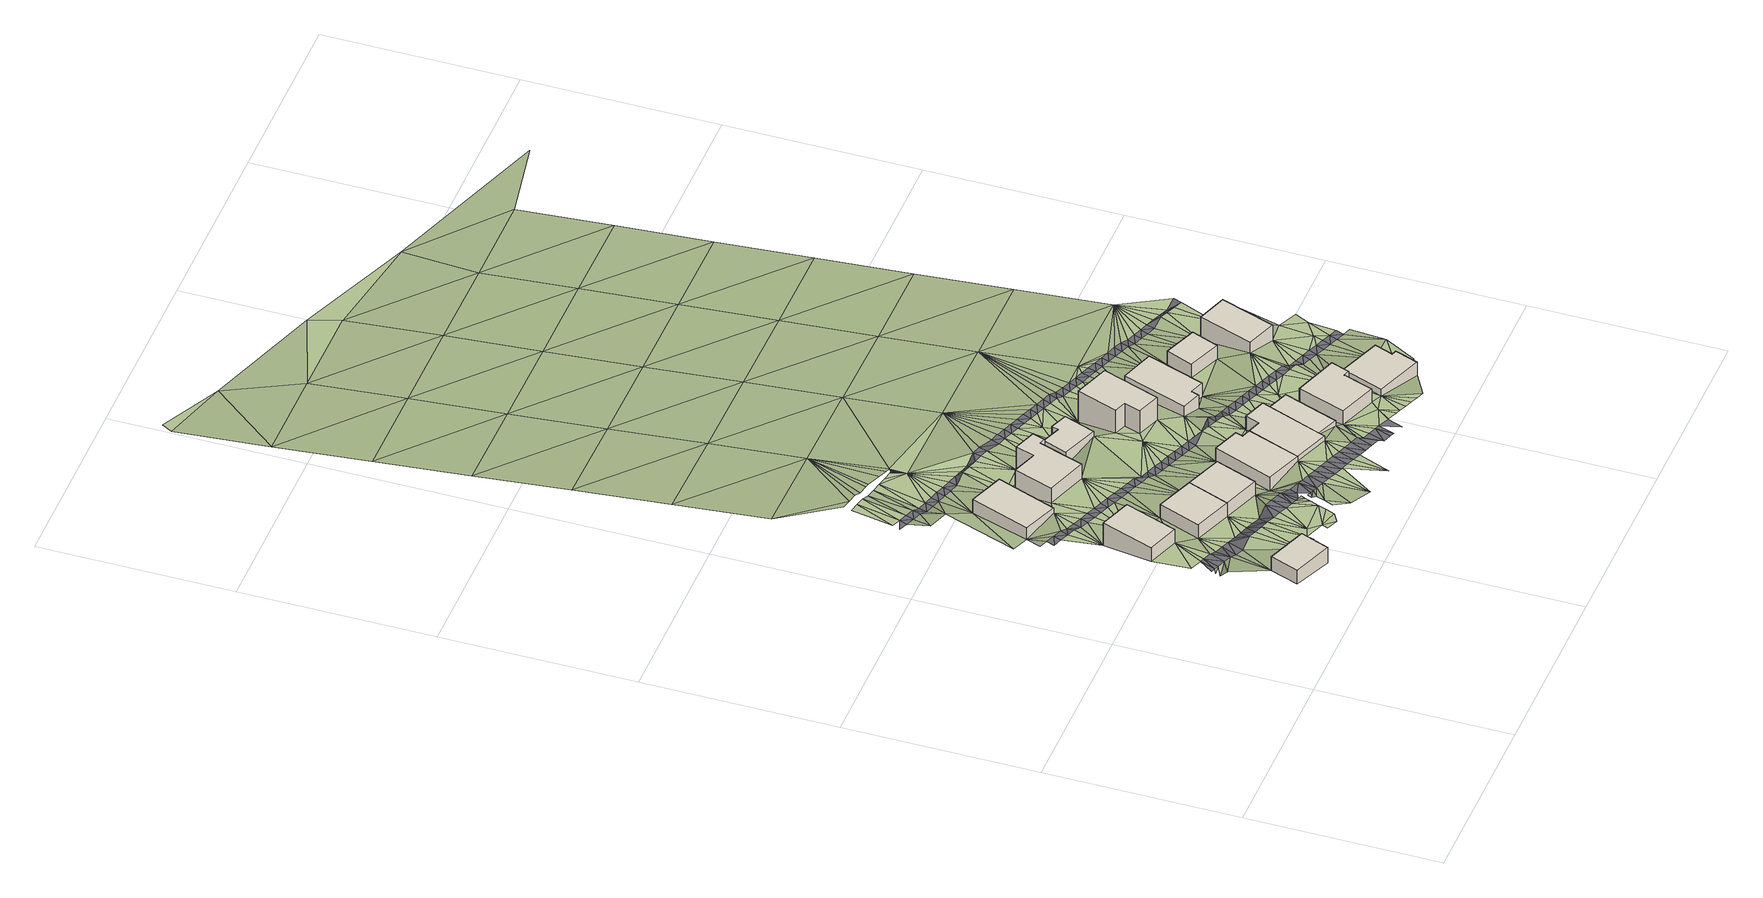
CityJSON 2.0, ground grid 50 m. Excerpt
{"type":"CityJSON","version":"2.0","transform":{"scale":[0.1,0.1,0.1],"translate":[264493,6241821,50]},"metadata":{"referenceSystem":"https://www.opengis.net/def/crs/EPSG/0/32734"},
"CityObjects":{
"building1":{"type":"Building","geometry":[{"type":"MultiSurface","lod":"1","boundaries":[[[0,1,2,3]],[[1,4,5,2]],[[4,6,7,5]],[[6,0,3,7]],[[3,2,5,7]]]}]},
"building2":{"type":"Building","geometry":[{"type":"MultiSurface","lod":"1","boundaries":[[[8,9,10,11]],[[9,12,13,10]],[[12,14,15,13]],[[14,8,11,15]],[[11,10,13,15]]]}]},
"building3":{"type":"Building","geometry":[{"type":"MultiSurface","lod":"1","boundaries":[[[16,17,18,19]],[[17,20,21,18]],[[20,22,23,21]],[[22,16,19,23]],[[19,18,21,23]]]}]},
"building4":{"type":"Building","geometry":[{"type":"MultiSurface","lod":"1","boundaries":[[[24,25,26,27]],[[25,28,29,26]],[[28,30,31,29]],[[30,24,27,31]],[[27,26,29,31]]]}]},
"building5":{"type":"Building","geometry":[{"type":"MultiSurface","lod":"1","boundaries":[[[22,32,33,23]],[[32,34,35,33]],[[34,36,19,35]],[[16,22,23,19]],[[23,33,35,19]]]}]},
"building6":{"type":"Building","geometry":[{"type":"MultiSurface","lod":"1","boundaries":[[[37,38,39,40]],[[38,41,42,39]],[[41,43,44,42]],[[43,45,46,44]],[[45,47,48,46]],[[47,49,50,48]],[[49,51,52,50]],[[51,37,40,52]],[[40,39,42,44,46,48,50,52]]]}]},
"building7":{"type":"Building","geometry":[{"type":"MultiSurface","lod":"1","boundaries":[[[53,54,55,56]],[[54,57,58,55]],[[57,59,60,58]],[[59,61,62,60]],[[61,63,64,62]],[[63,53,56,64]],[[56,55,58,60,62,64]]]}]},
"building8":{"type":"Building","geometry":[{"type":"MultiSurface","lod":"1","boundaries":[[[53,65,66,56]],[[65,67,68,66]],[[67,69,70,68]],[[69,71,72,70]],[[71,73,74,72]],[[73,75,76,74]],[[75,54,55,76]],[[54,53,56,55]],[[56,66,68,70,72,74,76,55]]]}]},
"building9":{"type":"Building","geometry":[{"type":"MultiSurface","lod":"1","boundaries":[[[77,78,79,80]],[[78,81,82,79]],[[81,83,84,82]],[[83,85,86,84]],[[85,87,88,86]],[[87,77,80,88]],[[80,79,82,84,86,88]]]}]},
"building10":{"type":"Building","geometry":[{"type":"MultiSurface","lod":"1","boundaries":[[[69,67,89,90]],[[67,91,92,89]],[[91,93,94,92]],[[93,69,90,94]],[[90,89,92,94]]]}]},
"building11":{"type":"Building","geometry":[{"type":"MultiSurface","lod":"1","boundaries":[[[95,96,97,98]],[[96,99,100,97]],[[99,101,102,100]],[[101,103,104,102]],[[103,105,106,104]],[[105,95,98,106]],[[98,97,100,102,104,106]]]}]},
"building12":{"type":"Building","geometry":[{"type":"MultiSurface","lod":"1","boundaries":[[[107,108,109,110]],[[108,111,112,109]],[[111,113,114,112]],[[113,115,116,114]],[[115,117,118,116]],[[117,107,110,118]],[[110,109,112,114,116,118]]]}]},
"building13":{"type":"Building","geometry":[{"type":"MultiSurface","lod":"1","boundaries":[[[119,120,121,122]],[[120,123,124,121]],[[123,125,126,124]],[[125,127,128,126]],[[127,129,130,128]],[[129,119,122,130]],[[122,121,124,126,128,130]]]}]},
"building14":{"type":"Building","geometry":[{"type":"MultiSurface","lod":"1","boundaries":[[[131,132,133,134]],[[132,135,136,133]],[[135,137,138,136]],[[137,139,140,138]],[[139,141,142,140]],[[141,131,134,142]],[[134,133,136,138,140,142]]]}]},
"building15":{"type":"Building","geometry":[{"type":"MultiSurface","lod":"1","boundaries":[[[143,144,145,146]],[[144,147,148,145]],[[147,149,150,148]],[[149,143,146,150]],[[146,145,148,150]]]}]},
"building16":{"type":"Building","geometry":[{"type":"MultiSurface","lod":"1","boundaries":[[[151,152,153,154]],[[152,155,156,153]],[[155,157,158,156]],[[157,151,154,158]],[[154,153,156,158]]]}]},
"terrain1":{"type":"TINRelief","geometry":[{"type":"CompositeSurface","lod":"1","boundaries":[[[159,160,161]],[[1,162,160]],[[163,164,165]],[[159,161,165]],[[162,161,160]],[[166,162,1]],[[167,8,14]],[[1,0,168]],[[8,167,169]],[[168,166,1]],[[0,6,170]],[[169,171,8]],[[8,171,172]],[[0,170,173]],[[168,0,174]],[[20,172,175]],[[8,172,20]],[[170,176,173]],[[177,174,0]],[[175,178,20]],[[173,179,0]],[[0,179,177]],[[178,180,20]],[[20,180,181]],[[182,183,25]],[[184,185,12]],[[186,187,173]],[[173,187,188]],[[188,179,173]],[[17,8,20]],[[183,189,25]],[[184,12,190]],[[25,189,191]],[[192,190,12]],[[20,181,22]],[[186,193,194]],[[17,9,8]],[[195,188,187]],[[181,196,22]],[[12,9,197]],[[12,197,192]],[[198,195,187]],[[187,186,199]],[[200,186,194]],[[196,201,22]],[[202,25,24]],[[187,203,198]],[[25,191,28]],[[201,204,22]],[[200,205,186]],[[28,191,206]],[[203,187,199]],[[186,205,199]],[[204,207,22]],[[28,206,208]],[[209,197,9]],[[24,210,202]],[[28,208,211]],[[209,9,212]],[[9,17,213]],[[214,215,216]],[[203,199,217]],[[28,211,218]],[[219,212,9]],[[210,220,215]],[[221,217,199]],[[220,216,215]],[[22,207,32]],[[222,223,224]],[[225,32,207]],[[221,226,217]],[[213,219,9]],[[227,226,221]],[[51,28,218]],[[228,226,227]],[[229,230,231]],[[232,32,225]],[[227,233,228]],[[51,218,234]],[[235,213,17]],[[230,229,236]],[[232,237,32]],[[210,238,220]],[[239,17,16]],[[224,223,240]],[[241,242,224]],[[231,243,244]],[[17,239,235]],[[32,237,245]],[[210,24,246]],[[247,248,242]],[[249,238,210]],[[250,248,251]],[[252,253,254]],[[49,28,51]],[[244,229,231]],[[251,248,247]],[[240,223,255]],[[242,241,247]],[[256,243,257]],[[210,246,249]],[[240,241,224]],[[32,245,63]],[[245,258,63]],[[37,51,234]],[[259,37,234]],[[49,30,28]],[[256,244,243]],[[246,24,260]],[[261,262,257]],[[37,259,263]],[[264,63,258]],[[16,265,239]],[[24,30,266]],[[255,267,240]],[[260,24,266]],[[256,257,262]],[[63,34,32]],[[37,263,268]],[[264,269,63]],[[270,265,16]],[[261,271,272]],[[273,267,255]],[[37,268,274]],[[270,16,275]],[[276,30,49]],[[277,273,255]],[[261,272,262]],[[16,34,278]],[[279,37,274]],[[269,53,63]],[[254,280,252]],[[278,275,16]],[[281,252,280]],[[49,47,276]],[[271,282,283]],[[284,53,269]],[[285,266,30]],[[279,286,37]],[[287,30,276]],[[61,34,63]],[[273,277,288]],[[284,289,53]],[[282,290,283]],[[271,283,272]],[[291,280,254]],[[30,287,285]],[[292,37,286]],[[293,277,294]],[[277,293,288]],[[53,289,295]],[[283,290,296]],[[47,45,276]],[[280,291,297]],[[34,298,278]],[[294,299,293]],[[300,287,276]],[[295,301,53]],[[283,296,302]],[[276,45,300]],[[283,303,272]],[[304,280,297]],[[305,298,34]],[[294,306,299]],[[305,34,61]],[[283,302,307]],[[304,308,280]],[[309,303,283]],[[37,78,38]],[[283,310,309]],[[311,310,283]],[[311,283,312]],[[313,312,283]],[[307,314,283]],[[315,313,283]],[[280,308,316]],[[315,283,317]],[[53,301,65]],[[318,317,283]],[[319,318,283]],[[81,37,292]],[[283,320,319]],[[283,321,320]],[[322,281,323]],[[321,283,324]],[[45,325,300]],[[326,324,283]],[[326,283,327]],[[328,327,283]],[[328,283,329]],[[301,330,65]],[[305,61,331]],[[332,283,314]],[[292,333,334]],[[335,280,316]],[[336,325,45]],[[65,330,337]],[[78,41,38]],[[78,37,81]],[[331,61,338]],[[339,334,333]],[[340,283,332]],[[329,280,335]],[[336,45,341]],[[337,342,65]],[[341,45,43]],[[281,280,323]],[[338,61,343]],[[78,77,41]],[[334,339,344]],[[65,342,345]],[[61,59,346]],[[77,43,41]],[[343,61,346]],[[347,334,344]],[[59,57,54]],[[292,334,81]],[[334,347,348]],[[43,349,341]],[[350,351,322]],[[345,91,65]],[[43,77,352]],[[353,334,348]],[[54,73,59]],[[91,345,354]],[[329,283,355]],[[59,356,346]],[[65,91,67]],[[349,43,352]],[[73,54,75]],[[354,357,107]],[[59,358,356]],[[340,355,283]],[[358,59,73]],[[77,87,85]],[[359,107,357]],[[323,350,322]],[[334,99,81]],[[91,354,107]],[[77,360,352]],[[77,85,360]],[[99,334,103]],[[353,105,334]],[[353,361,105]],[[359,362,107]],[[340,363,355]],[[107,362,364]],[[358,73,365]],[[280,329,366]],[[105,103,334]],[[101,99,103]],[[123,361,367]],[[81,99,96]],[[85,368,360]],[[355,363,369]],[[370,365,73]],[[371,351,372]],[[85,373,368]],[[373,85,83]],[[367,374,123]],[[107,364,375]],[[81,96,83]],[[370,73,376]],[[123,105,361]],[[376,73,71]],[[107,117,91]],[[375,364,377]],[[378,355,369]],[[374,379,123]],[[380,368,373]],[[378,381,355]],[[382,375,377]],[[323,280,366]],[[381,383,355]],[[384,123,379]],[[382,385,375]],[[350,372,351]],[[375,108,107]],[[380,373,386]],[[71,69,93]],[[376,71,387]],[[91,117,93]],[[329,355,366]],[[373,83,388]],[[383,389,355]],[[375,385,390]],[[386,373,391]],[[388,83,96]],[[71,392,387]],[[355,389,393]],[[384,125,123]],[[384,394,125]],[[388,391,373]],[[131,375,390]],[[71,93,395]],[[392,71,395]],[[131,390,396]],[[355,393,397]],[[394,398,125]],[[375,131,108]],[[399,400,371]],[[105,123,120]],[[131,396,401]],[[355,397,402]],[[403,388,96]],[[93,117,404]],[[131,401,405]],[[402,406,355]],[[96,407,403]],[[395,93,408]],[[129,398,409]],[[398,129,125]],[[350,323,410]],[[131,405,411]],[[113,108,131]],[[408,93,404]],[[120,95,105]],[[412,96,95]],[[371,372,399]],[[407,96,412]],[[113,111,108]],[[129,127,125]],[[129,409,413]],[[404,117,115]],[[408,404,414]],[[413,415,129]],[[323,366,410]],[[131,141,113]],[[404,416,414]],[[411,132,131]],[[129,415,417]],[[418,419,400]],[[412,95,420]],[[421,416,404]],[[113,141,115]],[[404,115,422]],[[423,420,95]],[[424,95,120]],[[421,404,422]],[[372,350,425]],[[423,95,424]],[[419,418,426]],[[427,129,147]],[[355,406,428]],[[400,399,429]],[[427,119,129]],[[417,149,129]],[[406,430,428]],[[422,115,431]],[[432,424,120]],[[433,152,417]],[[428,366,355]],[[429,418,400]],[[428,430,434]],[[431,115,435]],[[425,350,410]],[[149,147,129]],[[115,141,436]],[[437,432,120]],[[438,152,433]],[[428,434,439]],[[147,144,427]],[[119,440,120]],[[115,441,435]],[[437,120,440]],[[152,438,442]],[[144,119,427]],[[428,439,443]],[[444,445,446]],[[447,441,115]],[[417,152,149]],[[448,152,442]],[[132,449,135]],[[444,428,443]],[[139,436,141]],[[445,450,446]],[[447,115,436]],[[372,451,399]],[[137,135,139]],[[452,152,448]],[[453,446,450]],[[454,440,119]],[[428,444,446]],[[453,455,446]],[[410,366,456]],[[454,119,457]],[[144,458,119]],[[451,372,425]],[[459,139,135]],[[449,459,135]],[[455,460,446]],[[155,452,461]],[[155,152,452]],[[457,119,462]],[[139,463,436]],[[446,460,464]],[[465,155,461]],[[458,462,119]],[[463,139,466]],[[456,366,428]],[[151,149,152]],[[467,155,465]],[[144,143,468]],[[469,466,139]],[[139,459,469]],[[429,399,470]],[[458,144,468]],[[143,149,151]],[[467,471,472]],[[467,472,155]],[[473,425,410]],[[471,474,472]],[[451,470,399]],[[459,475,469]],[[468,143,476]],[[474,477,472]],[[429,478,418]],[[446,464,479]],[[480,143,151]],[[459,481,475]],[[155,472,482]],[[446,479,428]],[[476,143,480]],[[410,456,473]],[[477,483,472]],[[483,477,484]],[[464,485,479]],[[482,157,155]],[[472,483,482]],[[151,486,480]],[[485,487,479]],[[488,486,151]],[[151,157,489]],[[479,487,490]],[[451,425,491]],[[482,483,492]],[[493,151,489]],[[493,488,151]],[[494,429,470]],[[495,479,490]],[[496,157,482]],[[495,497,479]],[[428,498,456]],[[494,478,429]],[[425,473,491]],[[496,489,157]],[[497,499,479]],[[493,489,500]],[[499,501,479]],[[502,500,489]],[[479,498,428]],[[501,503,479]],[[504,470,451]],[[505,479,503]],[[505,506,479]],[[473,456,507]],[[491,504,451]],[[456,498,507]],[[508,494,470]],[[491,473,509]],[[508,470,504]],[[478,494,510]],[[507,509,473]],[[511,504,491]],[[508,510,494]],[[491,509,511]],[[508,504,512]],[[511,512,504]],[[510,508,513]],[[512,513,508]],[[513,514,510]]]}]},
"road1":{"type":"Road","geometry":[{"type":"MultiSurface","lod":"1","boundaries":[[[515,163,169]],[[163,165,171]],[[169,163,171]],[[161,171,165]],[[172,171,161]],[[172,161,162]],[[162,175,172]],[[178,162,166]],[[162,178,175]],[[166,168,180]],[[180,178,166]],[[174,180,168]],[[180,174,181]],[[174,177,196]],[[196,181,174]],[[179,201,177]],[[177,201,196]],[[179,188,201]],[[204,201,188]],[[207,188,195]],[[188,207,204]],[[198,225,195]],[[195,225,207]],[[225,198,203]],[[225,203,232]],[[232,203,217]],[[237,232,217]],[[226,245,217]],[[237,217,245]],[[245,226,228]],[[245,228,516]],[[516,258,245]],[[264,516,251]],[[264,258,516]],[[251,247,264]],[[241,264,247]],[[241,269,264]],[[240,284,241]],[[241,284,269]],[[267,284,240]],[[284,267,289]],[[267,273,289]],[[289,273,295]],[[295,273,288]],[[301,295,288]],[[301,288,293]],[[301,293,330]],[[299,330,293]],[[299,337,330]],[[306,337,299]],[[342,337,306]],[[517,342,306]],[[517,345,342]],[[518,345,517]],[[518,354,345]],[[354,518,519]],[[519,357,354]],[[357,519,520]],[[520,359,357]],[[521,362,520]],[[362,359,520]],[[522,362,521]],[[362,522,364]],[[377,364,523]]]}]},
"road2":{"type":"Road","geometry":[{"type":"MultiSurface","lod":"1","boundaries":[[[183,524,189]],[[185,189,524]],[[189,185,184]],[[191,189,184]],[[206,191,184]],[[184,190,206]],[[190,192,206]],[[192,208,206]],[[208,192,211]],[[197,211,192]],[[211,197,209]],[[209,218,211]],[[218,209,212]],[[212,234,218]],[[212,219,234]],[[219,259,234]],[[259,219,263]],[[213,263,219]],[[263,213,235]],[[235,268,263]],[[268,235,239]],[[239,274,268]],[[265,274,239]],[[279,274,265]],[[279,265,286]],[[265,270,286]],[[275,286,270]],[[292,286,275]],[[292,275,333]],[[275,278,333]],[[339,333,278]],[[339,278,298]],[[339,298,344]],[[305,344,298]],[[344,305,347]],[[331,347,305]],[[347,331,348]],[[331,338,348]],[[338,353,348]],[[343,353,338]],[[361,353,343]],[[346,361,343]],[[356,361,346]],[[361,356,367]],[[374,367,356]],[[356,358,374]],[[358,379,374]],[[365,379,358]],[[384,379,365]],[[370,384,365]],[[384,370,394]],[[376,394,370]],[[398,394,376]],[[376,387,398]],[[398,387,409]],[[409,387,392]],[[409,392,413]],[[392,395,413]],[[413,395,415]],[[415,395,408]],[[415,408,417]],[[408,414,417]],[[433,417,414]],[[433,414,416]],[[433,416,438]],[[421,438,416]],[[438,421,442]],[[422,442,421]],[[442,422,431]],[[448,442,431]],[[431,452,448]],[[435,452,431]],[[452,435,441]],[[461,452,441]],[[461,441,465]],[[447,465,441]],[[465,447,436]],[[436,467,465]],[[467,436,471]],[[436,463,471]],[[463,466,471]],[[466,474,471]],[[474,466,477]],[[466,469,477]],[[477,469,475]],[[477,475,484]]]}]},
"road3":{"type":"Road","geometry":[{"type":"MultiSurface","lod":"1","boundaries":[[[214,231,525]],[[231,214,216]],[[243,231,216]],[[243,216,257]],[[220,257,216]],[[220,238,257]],[[257,238,261]],[[261,238,271]],[[271,238,249]],[[249,246,271]],[[282,271,246]],[[246,290,282]],[[260,290,246]],[[260,296,290]],[[296,260,266]],[[266,285,296]],[[285,302,296]],[[307,302,285]],[[307,285,287]],[[307,287,314]],[[300,314,287]],[[332,314,300]],[[332,300,325]],[[332,325,340]],[[336,340,325]],[[340,336,341]],[[341,363,340]],[[341,349,363]],[[349,369,363]],[[352,369,349]],[[352,378,369]],[[381,378,352]],[[381,352,383]],[[352,360,383]],[[389,383,360]],[[368,389,360]],[[389,368,380]],[[380,393,389]],[[380,386,393]],[[386,397,393]],[[397,386,402]],[[386,391,402]],[[406,402,391]],[[388,406,391]],[[406,388,430]],[[403,430,388]],[[430,403,434]],[[403,407,434]],[[407,439,434]],[[412,439,407]],[[412,443,439]],[[443,412,420]],[[443,420,444]],[[420,423,444]],[[445,444,423]],[[445,423,424]],[[424,432,445]],[[450,445,432]],[[450,432,437]],[[453,450,437]],[[453,437,455]],[[440,455,437]],[[460,455,440]],[[440,454,460]],[[454,464,460]],[[457,464,454]],[[457,485,464]],[[485,457,462]],[[485,462,487]],[[462,458,487]],[[487,458,490]],[[490,458,468]],[[495,490,468]],[[468,476,495]],[[476,497,495]],[[480,497,476]],[[486,497,480]],[[486,499,497]],[[499,486,488]],[[501,499,488]],[[501,488,503]],[[493,503,488]],[[503,493,500]],[[500,505,503]],[[500,502,505]],[[502,506,505]]]}]}
},
"vertices":[
[183,94,268],[78,133,274],[78,133,315],[183,94,315],[50,58,274],[50,58,315],[154,19,268],[154,19,315],
[126,389,249],[176,526,214],[176,526,290],[126,389,290],[93,556,222],[93,556,290],[43,419,249],[43,419,290],
[310,418,241],[211,456,241],[211,456,282],[310,418,282],[169,347,241],[169,347,282],[268,309,241],[268,309,282],
[142,897,188],[84,742,196],[84,742,230],[142,897,230],[175,708,214],[175,708,230],[233,863,188],[233,863,230],
[364,274,241],[364,274,282],[405,383,230],[405,383,282],[310,419,241],
[317,688,214],[358,806,188],[358,806,258],[317,688,258],[374,800,188],[374,800,258],[385,833,178],[385,833,258],[326,854,188],[326,854,258],[310,805,188],[310,805,258],[244,828,188],[244,828,258],[209,726,214],[209,726,258],
[498,215,257],[549,354,230],[549,354,271],[498,215,271],[525,362,230],[525,362,271],[532,381,230],[532,381,271],[462,407,230],[462,407,271],[403,252,230],[403,252,271],
[590,181,257],[590,181,271],[599,206,257],[599,206,271],[652,347,218],[652,347,271],[656,358,218],[656,358,271],[597,379,230],[597,379,271],[583,342,230],[583,342,271],
[414,817,178],[390,754,178],[390,754,219],[414,817,219],[485,718,203],[485,718,219],[515,799,178],[515,799,219],[470,816,178],[470,816,219],[464,798,178],[464,798,219],
[599,206,258],[652,347,258],[666,180,242],[666,180,258],[718,323,218],[718,323,258],
[645,747,168],[552,780,178],[552,780,272],[645,747,272],[514,673,203],[514,673,272],[546,662,203],[546,662,272],[531,620,203],[531,620,272],[592,598,203],[592,598,272],
[677,165,242],[776,130,242],[776,130,283],[677,165,283],[803,207,242],[803,207,283],[819,202,242],[819,202,283],[836,250,218],[836,250,283],[721,290,218],[721,290,283],
[774,682,192],[686,712,192],[686,712,233],[774,682,233],[626,542,203],[626,542,233],[677,525,192],[677,525,233],[684,544,192],[684,544,233],[721,531,192],[721,531,233],
[805,117,242],[928,71,221],[928,71,262],[805,117,262],[950,131,221],[950,131,262],[937,136,221],[937,136,262],[955,184,221],[955,184,262],[846,225,242],[846,225,262],
[891,615,181],[805,648,192],[805,648,233],[891,615,233],[777,579,192],[777,579,233],[864,545,192],[864,545,233],
[930,609,181],[880,468,218],[880,468,250],[930,609,250],[958,440,203],[958,440,250],[1008,582,181],[1008,582,250],
[47,249,249],[38,227,274],[100,257,249],[121,249,249],[67,269,249],[52,262,249],[79,265,249],[142,242,241],[51,322,249],[164,234,241],[82,310,249],[194,89,268],[94,306,249],[115,298,249],[231,97,268],[185,226,268],[136,291,241],[225,78,268],[206,218,268],[158,283,241],[228,210,268],[179,275,241],[200,267,241],[40,693,222],[63,685,222],[101,647,222],[78,656,222],[281,78,268],[256,107,268],[249,203,268],[86,676,222],[124,638,222],[109,667,222],[146,630,214],[275,62,268],[306,51,268],[270,195,268],[221,259,241],[169,621,214],[292,187,268],[347,111,268],[330,65,268],[243,252,241],[40,759,196],[313,179,268],[264,244,241],[338,88,268],[131,659,214],[285,236,241],[154,650,214],[192,612,214],[109,952,196],[177,641,214],[215,604,214],[260,586,214],[67,1035,174],[55,971,196],[90,1026,174],[334,171,268],[200,633,214],[237,595,214],[114,1017,174],[356,134,268],[359,80,268],[380,42,268],[368,103,268],[307,228,268],[346,167,268],[361,148,268],[356,164,268],[98,1168,174],[52,1064,174],[75,1055,174],[328,221,268],[366,160,268],[223,624,214],[283,577,214],[73,1173,174],[349,213,268],[138,1010,164],[306,569,214],[440,133,257],[419,140,257],[377,126,268],[98,1046,174],[122,1163,174],[361,208,268],[184,996,164],[407,145,257],[382,140,257],[161,1003,164],[387,152,257],[397,148,257],[6,1348,152],[78,1195,174],[102,1190,174],[447,17,257],[147,1158,164],[121,1038,174],[392,197,257],[245,615,214],[207,989,164],[144,1031,164],[171,1153,164],[268,607,214],[422,186,257],[329,560,214],[230,983,164],[461,125,257],[291,598,214],[434,182,257],[351,551,214],[167,1024,164],[196,1148,164],[482,117,257],[314,589,214],[374,543,214],[256,852,188],[506,107,257],[397,534,203],[336,581,214],[256,1348,142],[6,1596,128],[190,1017,164],[256,1100,164],[455,174,257],[253,976,164],[359,572,214],[276,969,188],[504,109,257],[476,166,257],[213,1011,164],[127,1185,174],[382,563,203],[525,102,257],[533,2,257],[498,158,257],[236,1004,164],[151,1180,164],[420,525,203],[546,94,257],[300,962,188],[519,151,257],[260,997,164],[220,1143,164],[176,1175,164],[443,517,203],[567,86,257],[283,990,164],[187,1172,164],[245,1138,164],[246,1138,164],[247,1138,164],[248,1138,164],[249,1138,164],[306,983,164],[250,1138,164],[223,1158,164],[251,1138,164],[252,1139,164],[253,1139,164],[254,1140,164],[254,1141,164],[6,1845,104],[256,1596,119],[255,1142,164],[323,955,188],[256,1142,164],[256,1143,164],[257,1144,164],[257,1145,164],[540,143,257],[465,508,203],[329,977,164],[405,555,203],[506,603,203],[247,1149,164],[346,949,188],[561,135,257],[488,499,203],[428,546,203],[352,970,188],[369,942,188],[582,128,257],[511,491,203],[450,537,203],[603,120,257],[534,482,203],[473,529,203],[496,520,203],[415,928,178],[256,1845,95],[6,2093,79],[438,922,178],[519,511,203],[625,112,257],[506,1100,154],[557,473,230],[646,104,242],[579,465,230],[667,97,242],[460,913,178],[542,503,203],[688,89,242],[375,963,188],[700,85,242],[602,456,230],[506,1348,133],[564,494,203],[483,905,178],[422,949,178],[625,447,230],[6,2341,55],[256,2093,72],[506,852,178],[587,485,203],[756,107,242],[648,439,218],[730,73,242],[445,943,178],[610,477,230],[505,897,178],[445,942,178],[731,73,242],[468,934,178],[633,468,218],[759,62,242],[528,889,178],[670,430,218],[573,873,178],[490,926,178],[769,58,242],[550,881,178],[693,421,218],[513,918,178],[656,459,218],[716,413,218],[789,50,242],[535,910,178],[678,451,218],[256,2341,51],[6,2590,30],[808,43,242],[558,901,178],[595,864,178],[756,355,218],[827,35,242],[580,893,178],[618,856,178],[739,404,218],[701,442,218],[506,1596,111],[847,28,242],[640,848,168],[724,433,218],[762,395,218],[747,425,218],[784,387,218],[769,416,218],[185,2786,7],[6,2838,9],[663,840,168],[807,378,218],[830,369,218],[685,832,168],[707,823,168],[506,1845,89],[21,2866,9],[756,603,192],[756,1100,145],[256,2590,28],[603,885,178],[853,361,218],[730,815,168],[792,407,218],[625,877,178],[876,352,218],[944,326,203],[752,807,168],[815,399,218],[648,869,168],[775,799,168],[898,343,203],[838,390,218],[670,860,168],[693,852,168],[715,844,168],[756,852,168],[921,335,203],[861,381,218],[983,98,221],[737,836,168],[506,2093,68],[883,373,203],[760,828,168],[797,791,168],[782,819,168],[756,1348,124],[820,782,168],[865,766,168],[1030,183,221],[805,811,168],[906,364,203],[842,774,168],[967,317,203],[827,803,168],[929,355,203],[990,309,203],[952,347,203],[887,758,161],[1012,300,203],[506,2341,48],[975,338,203],[1006,355,203],[756,1596,104],[997,329,203],[1035,291,203],[910,750,161],[1020,320,203],[478,2670,25],[1006,852,161],[932,741,161],[1056,283,203],[1015,444,203],[1049,384,203],[1043,312,203],[850,795,168],[955,733,161],[872,787,168],[977,725,181],[1006,603,181],[895,778,161],[756,1845,84],[1066,421,203],[999,716,181],[506,2590,25],[917,770,161],[1074,575,181],[940,762,161],[1006,1100,140],[962,754,161],[1022,707,181],[985,746,161],[1045,698,181],[1007,737,161],[756,2093,64],[1030,728,161],[1053,719,181],[1006,1348,119],[756,2341,44],[1006,1596,99],[792,2546,23],[1006,1845,80],[1006,2093,61],[1006,2341,42],[1225,2379,40],
[56,273,249],[384,177,257],[588,78,257],[609,71,257],[631,63,257],[652,55,242],[673,48,242],[685,43,242],[715,32,242],
[55,664,222],
[44,1044,174]
]}
